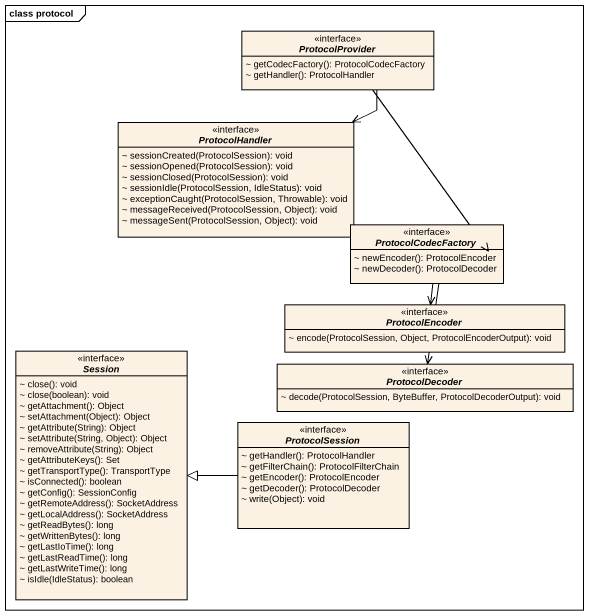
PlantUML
@startuml
mainframe class protocol
hide circle
hide empty members
skinparam classAttributeIconSize 0
interface ProtocolProvider <<interface>> {
  ~ getCodecFactory(): ProtocolCodecFactory
  ~ getHandler(): ProtocolHandler
}
interface ProtocolHandler <<interface>> {
  ~ sessionCreated(ProtocolSession): void
  ~ sessionOpened(ProtocolSession): void
  ~ sessionClosed(ProtocolSession): void
  ~ sessionIdle(ProtocolSession, IdleStatus): void
  ~ exceptionCaught(ProtocolSession, Throwable): void
  ~ messageReceived(ProtocolSession, Object): void
  ~ messageSent(ProtocolSession, Object): void
}
interface ProtocolCodecFactory <<interface>> {
  ~ newEncoder(): ProtocolEncoder
  ~ newDecoder(): ProtocolDecoder
}
interface ProtocolEncoder <<interface>> {
  ~ encode(ProtocolSession, Object, ProtocolEncoderOutput): void
}
interface Session <<interface>> {
  ~ close(): void
  ~ close(boolean): void
  ~ getAttachment(): Object
  ~ setAttachment(Object): Object
  ~ getAttribute(String): Object
  ~ setAttribute(String, Object): Object
  ~ removeAttribute(String): Object
  ~ getAttributeKeys(): Set
  ~ getTransportType(): TransportType
  ~ isConnected(): boolean
  ~ getConfig(): SessionConfig
  ~ getRemoteAddress(): SocketAddress
  ~ getLocalAddress(): SocketAddress
  ~ getReadBytes(): long
  ~ getWrittenBytes(): long
  ~ getLastIoTime(): long
  ~ getLastReadTime(): long
  ~ getLastWriteTime(): long
  ~ isIdle(IdleStatus): boolean
}
interface ProtocolDecoder <<interface>> {
  ~ decode(ProtocolSession, ByteBuffer, ProtocolDecoderOutput): void
}
interface ProtocolSession <<interface>> {
  ~ getHandler(): ProtocolHandler
  ~ getFilterChain(): ProtocolFilterChain
  ~ getEncoder(): ProtocolEncoder
  ~ getDecoder(): ProtocolDecoder
  ~ write(Object): void
}
ProtocolProvider --> ProtocolHandler
ProtocolProvider --> ProtocolCodecFactory
ProtocolCodecFactory --> ProtocolEncoder
ProtocolCodecFactory --> ProtocolDecoder
ProtocolSession -left-|> Session
@enduml
